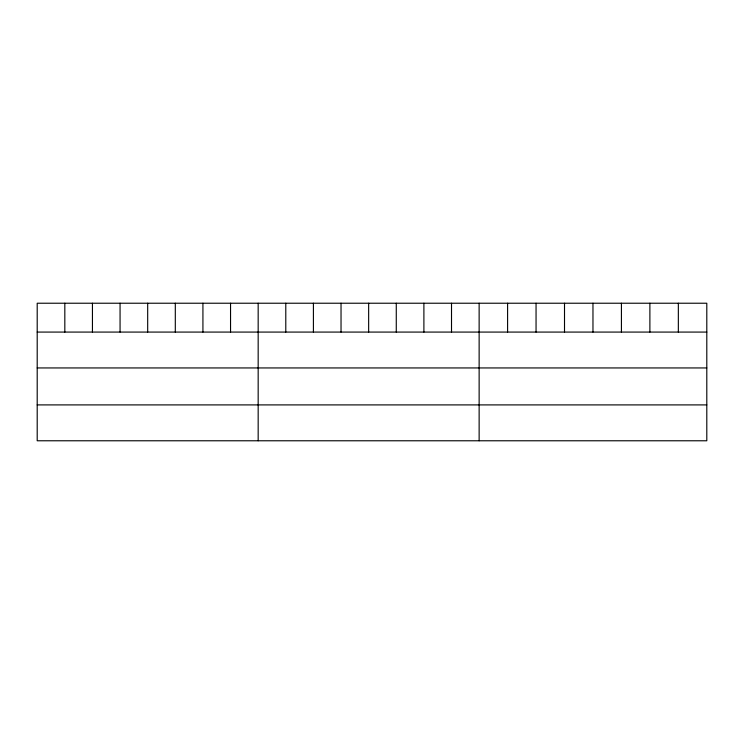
<?xml version="1.0" encoding="UTF-8"?>
<svg xmlns="http://www.w3.org/2000/svg" width="744" height="744" viewBox="0 0 744 744"><rect width="100%" height="100%" fill="white"/><g stroke="black" fill="none" stroke-linecap="round" stroke-linejoin="round"><path stroke-width="1.12" d="M706.8 332.075L706.8 440.774L37.2 440.774L37.2 303.227L706.8 303.227L706.8 332.075L37.2 332.075M37.2 367.945L706.8 367.945M37.2 404.903L706.8 404.903M678.342 303.227L678.342 332.075M649.884 303.227L649.884 332.075M621.426 303.227L621.426 332.075M592.968 303.227L592.968 332.075M564.51 303.227L564.51 332.075M536.052 303.227L536.052 332.075M507.594 303.227L507.594 332.075M479.136 303.227L479.136 440.774M451.515 303.227L451.515 332.075M423.894 303.227L423.894 332.075M396.273 303.227L396.273 332.075M368.652 303.227L368.652 332.075M341.031 303.227L341.031 332.075M313.41 303.227L313.41 332.075M285.789 303.227L285.789 332.075M258.168 303.227L258.168 440.774M230.547 303.227L230.547 332.075M202.926 303.227L202.926 332.075M175.305 303.227L175.305 332.075M147.684 303.227L147.684 332.075M120.063 303.227L120.063 332.075M92.442 303.227L92.442 332.075M64.821 303.227L64.821 332.075"/></g></svg>
